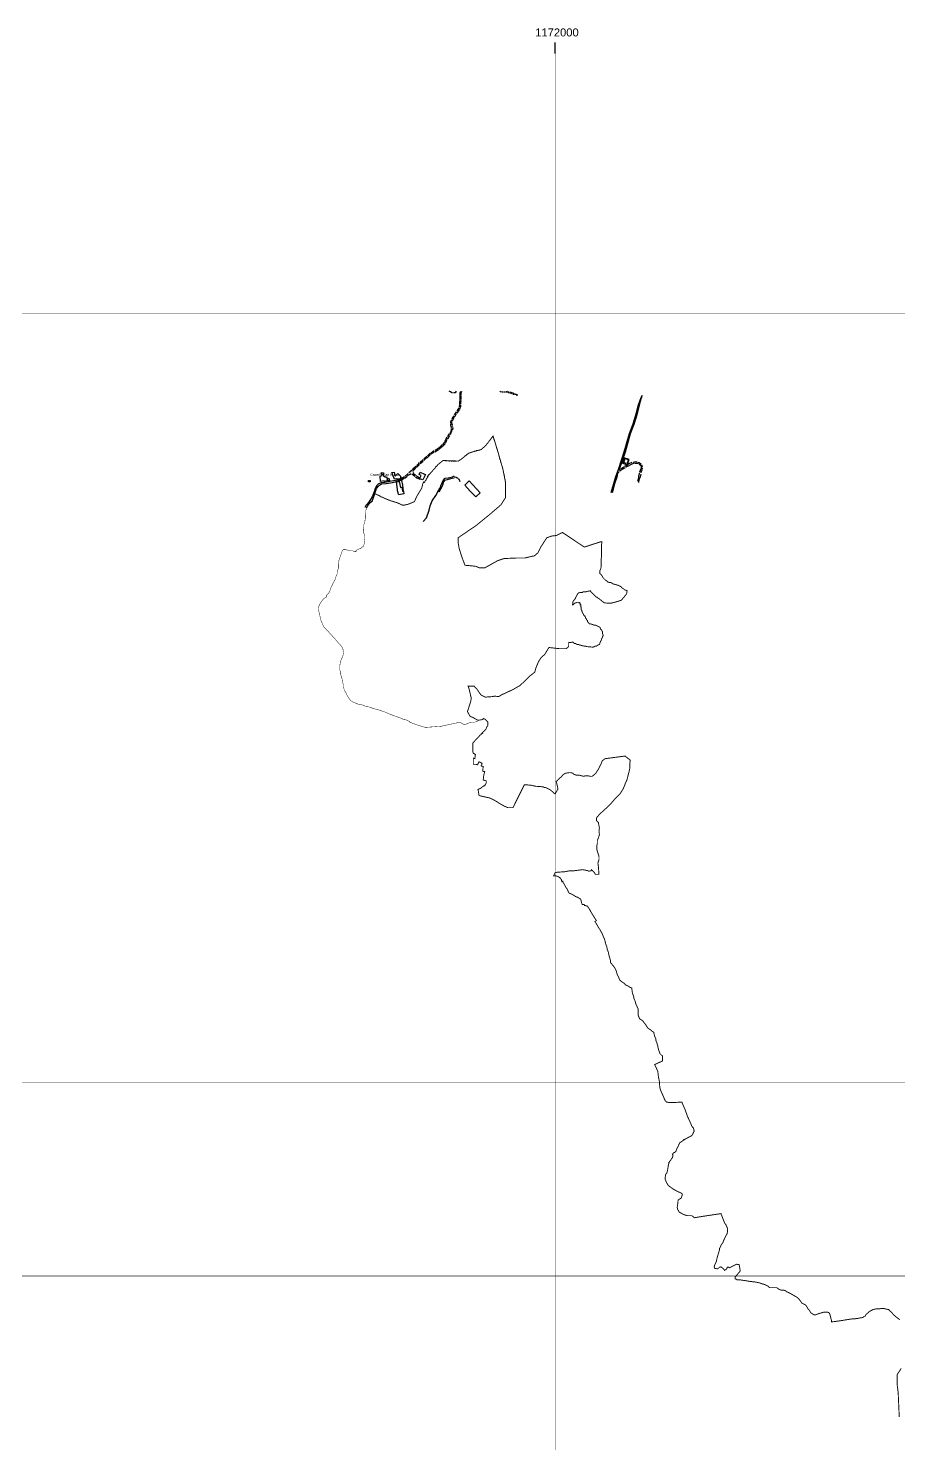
# Model space of a CAD drawing. Header units: millimetres. Extents: x -3588 to 75209, y -3737 to 38254.
# Drawn here: x 734 to 2996, y 5192 to 8871 of the extents above; entities that cross this region are included whole.
import ezdxf

# ---------------------------------------------------------------- set-up
doc = ezdxf.new("R2010")
doc.units = ezdxf.units.MM
doc.layers.add('P', color=253, linetype='Continuous')
doc.layers.add('T', color=7, linetype='Continuous')

msp = doc.modelspace()

# ---------------------------------------------------------------- linework, layer by layer
at = {"layer": 'P'}
for points in [[(2103.364, 8805.959), (2103.364, 8834.189)], [(1836.614, 7923.802), (1835.19, 7923.802), (1831.253, 7926.347), (1828.42, 7927.755)], [(1845.928, 7927.755), (1843.384, 7923.802), (1839.143, 7923.802)], [(1856.939, 7923.802), (1858.347, 7927.755)], [(1856.939, 7911.671), (1856.939, 7917.033), (1856.939, 7922.394)], [(1859.467, 7918.441), (1859.467, 7923.802), (1860.892, 7927.755)], [(1859.467, 7906.022), (1859.467, 7910.263), (1859.467, 7917.033)], [(1969.285, 7925.21), (1965.332, 7925.21), (1961.091, 7926.347), (1959.971, 7927.755)], [(1974.646, 7925.21), (1970.693, 7925.21)], [(1980.295, 7925.21), (1977.463, 7925.21), (1976.054, 7925.21)], [(1984.248, 7925.21), (1978.887, 7926.347), (1977.463, 7927.755)], [(1991.018, 7920.985), (1987.065, 7922.394), (1982.84, 7923.802), (1981.416, 7923.802)], [(1989.61, 7923.802), (1987.065, 7925.21)], [(1994.971, 7922.394), (1991.018, 7922.394)], [(1996.379, 7919.577), (1994.971, 7919.577), (1993.851, 7920.985)], [(2005.981, 7918.441), (1996.379, 7920.985)], [(2001.74, 7918.441), (1997.788, 7919.577)], [(2005.981, 7917.033), (2003.165, 7917.033)], [(2329.769, 7917.033), (2325.816, 7910.263), (2319.046, 7891.347), (2313.397, 7868.189), (2305.491, 7842.503), (2295.889, 7816.817), (2287.711, 7789.723), (2282.334, 7769.398), (2275.564, 7750.194), (2267.386, 7723.1), (2260.6, 7705.592), (2255.239, 7686.691), (2248.47, 7663.534)], [(2329.769, 7912.792), (2326.936, 7910.263), (2321.575, 7891.347), (2316.213, 7866.781), (2308.035, 7841.095), (2298.721, 7816.817), (2290.527, 7788.315), (2285.166, 7769.398), (2278.397, 7749.074), (2270.203, 7724.508)], [(1841.975, 7866.781), (1845.928, 7872.142), (1847.337, 7874.975)], [(1848.745, 7876.383), (1851.578, 7880.336), (1852.698, 7883.153), (1854.106, 7885.697)], [(1848.745, 7871.022), (1854.106, 7878.928), (1855.514, 7880.336)], [(1854.106, 7887.106), (1855.514, 7889.938), (1855.514, 7896.708), (1855.514, 7898.116)], [(1855.514, 7899.252), (1856.939, 7903.477), (1856.939, 7910.263)], [(1855.514, 7881.744), (1858.347, 7888.514), (1858.347, 7891.347)], [(1858.347, 7893.875), (1858.347, 7896.708), (1859.467, 7903.477)], [(1832.373, 7843.912), (1832.373, 7845.048), (1832.373, 7849.289), (1835.19, 7854.65)], [(1833.781, 7831.493), (1833.781, 7832.901), (1832.373, 7839.687), (1832.373, 7842.503)], [(1835.19, 7856.058), (1836.614, 7857.467), (1840.567, 7864.236)], [(1836.614, 7838.278), (1836.614, 7839.687), (1835.19, 7845.048), (1835.19, 7849.289)], [(1836.614, 7850.697), (1839.143, 7856.058), (1840.567, 7860.011)], [(1841.975, 7861.42), (1843.384, 7862.828), (1847.337, 7869.614)], [(1817.698, 7799.037), (1820.242, 7804.398), (1823.059, 7808.639)], [(1818.818, 7793.676), (1820.242, 7796.493), (1823.059, 7803.262)], [(1824.467, 7810.048), (1825.604, 7812.576), (1829.829, 7817.954)], [(1824.467, 7804.398), (1828.42, 7810.048), (1829.829, 7812.576)], [(1831.253, 7819.362), (1833.781, 7826.131), (1833.781, 7830.372)], [(1831.253, 7815.409), (1832.373, 7817.954), (1835.19, 7824.723)], [(1836.614, 7826.131), (1838.022, 7832.901), (1836.614, 7835.734)], [(1771.399, 7759.796), (1778.169, 7766.566), (1779.593, 7766.566)], [(1779.593, 7763.749), (1789.179, 7769.398)], [(1781.001, 7767.99), (1789.179, 7773.351)], [(1790.603, 7770.519), (1799.918, 7776.168)], [(1791.724, 7774.76), (1799.918, 7780.121)], [(1801.326, 7781.529), (1806.687, 7784.074), (1809.504, 7788.315)], [(1801.326, 7777.304), (1808.095, 7782.937), (1809.504, 7782.937)], [(1810.928, 7788.315), (1812.048, 7789.723), (1814.865, 7793.676), (1817.698, 7796.493), (1817.698, 7797.629)], [(1810.928, 7784.074), (1813.457, 7786.89), (1817.698, 7790.843), (1817.698, 7792.252)], [(1734.991, 7727.341), (1743.168, 7734.11)], [(1737.519, 7724.508), (1741.76, 7729.869)], [(1743.168, 7729.869), (1749.954, 7736.655), (1751.074, 7738.063)], [(1744.305, 7735.518), (1748.53, 7738.063), (1751.074, 7742.288)], [(1752.483, 7743.424), (1759.268, 7749.074), (1760.676, 7750.194)], [(1752.483, 7739.471), (1760.676, 7746.241)], [(1762.085, 7751.602), (1768.854, 7758.388), (1770.279, 7759.796)], [(1762.085, 7747.665), (1768.854, 7754.435)], [(1770.279, 7755.843), (1771.399, 7755.843), (1778.169, 7762.613)], [(2274.156, 7725.916), (2282.334, 7731.277)], [(2276.972, 7724.508), (2286.286, 7729.869)], [(2291.936, 7736.655), (2295.889, 7750.194), (2282.334, 7754.435), (2278.397, 7740.88), (2291.936, 7736.655)], [(2286.286, 7740.88), (2282.334, 7742.288), (2285.166, 7753.027), (2293.072, 7750.194), (2290.527, 7739.471), (2286.286, 7740.88)], [(2283.758, 7732.702), (2286.286, 7734.11), (2293.072, 7738.063)], [(2287.711, 7731.277), (2297.297, 7735.518)], [(2294.48, 7738.063), (2295.889, 7739.471), (2304.083, 7743.424)], [(2298.721, 7736.655), (2305.491, 7739.471), (2308.035, 7740.88)], [(2306.611, 7743.424), (2313.397, 7744.833), (2316.213, 7743.424)], [(2309.444, 7740.88), (2313.397, 7740.88), (2320.166, 7739.471)], [(2317.622, 7743.424), (2321.575, 7742.288), (2326.936, 7738.063)], [(2321.575, 7738.063), (2325.816, 7735.518), (2326.936, 7729.869), (2326.936, 7728.749)], [(2328.36, 7736.655), (2329.769, 7731.277)], [(2329.769, 7728.749), (2329.769, 7725.916)], [(1709.305, 7704.183), (1706.472, 7701.639), (1698.294, 7697.414), (1683.331, 7694.869), (1674.016, 7693.461), (1660.461, 7690.628), (1650.859, 7689.22), (1644.089, 7686.691), (1640.137, 7682.45), (1635.896, 7674.544), (1633.367, 7666.366), (1628.006, 7652.811), (1623.765, 7646.042), (1619.812, 7640.664), (1615.571, 7635.031), (1611.618, 7631.078), (1608.801, 7625.717)], [(1613.042, 7624.293), (1616.995, 7631.078), (1623.765, 7639.256), (1628.006, 7641.801), (1630.534, 7648.57), (1634.775, 7662.125), (1638.728, 7674.544), (1644.089, 7681.314), (1646.906, 7683.858), (1652.267, 7686.691), (1664.414, 7688.099), (1680.786, 7690.628), (1696.87, 7694.869), (1705.064, 7697.414), (1710.425, 7701.639)], [(1618.403, 7693.461), (1618.403, 7696.005), (1622.356, 7696.005), (1622.356, 7692.052), (1618.403, 7692.052), (1618.403, 7693.461)], [(1659.053, 7693.461), (1659.053, 7694.869), (1649.451, 7693.461), (1648.33, 7707.016), (1653.692, 7708.424), (1653.692, 7712.377), (1650.859, 7712.377), (1652.267, 7716.33), (1657.645, 7715.194), (1656.22, 7712.377), (1657.645, 7707.016), (1660.461, 7707.016), (1660.461, 7704.183), (1665.822, 7705.592), (1667.231, 7694.869), (1659.053, 7693.461)], [(1668.655, 7697.414), (1667.231, 7700.23), (1671.184, 7701.639), (1672.592, 7696.005), (1668.655, 7694.869), (1668.655, 7697.414)], [(1691.508, 7700.23), (1686.147, 7698.822), (1679.378, 7716.33), (1684.739, 7717.738), (1687.556, 7707.016), (1694.341, 7713.785), (1701.111, 7707.016), (1701.111, 7702.775), (1703.655, 7704.183), (1705.064, 7701.639), (1698.294, 7698.822), (1698.294, 7700.23), (1691.508, 7698.822), (1691.508, 7700.23)], [(1709.305, 7667.775), (1707.88, 7683.858), (1705.064, 7696.005), (1691.508, 7693.461), (1691.508, 7692.052)], [(1695.749, 7662.125), (1695.749, 7664.942), (1694.341, 7664.942), (1691.508, 7692.052), (1698.294, 7693.461), (1701.111, 7677.089), (1705.064, 7678.497), (1706.472, 7667.775), (1709.305, 7667.775), (1710.425, 7660.989), (1696.87, 7658.173), (1695.749, 7662.125)], [(1711.833, 7705.592), (1709.305, 7704.183)], [(1710.425, 7701.639), (1713.241, 7702.775), (1718.619, 7707.016)], [(1721.435, 7713.785), (1713.241, 7707.016)], [(1720.027, 7708.424), (1721.435, 7709.544), (1726.797, 7712.377)], [(1730.75, 7721.963), (1722.844, 7715.194)], [(1726.797, 7712.377), (1729.629, 7713.785)], [(1730.75, 7712.377), (1733.566, 7710.953), (1738.943, 7707.016)], [(1734.991, 7727.341), (1732.158, 7723.1)], [(1737.519, 7724.508), (1733.566, 7720.555), (1733.566, 7719.147)], [(1733.566, 7716.33), (1734.991, 7713.785), (1740.352, 7709.544)], [(1740.352, 7705.592), (1744.305, 7702.775), (1749.954, 7700.23)], [(1741.76, 7708.424), (1747.121, 7705.592), (1751.074, 7702.775)], [(1763.493, 7712.377), (1766.038, 7710.953), (1759.268, 7697.414), (1751.074, 7700.23), (1755.315, 7708.424), (1749.954, 7710.953), (1752.483, 7717.738), (1763.493, 7712.377)], [(1751.074, 7698.822), (1752.483, 7700.23)], [(1760.676, 7589.004), (1768.854, 7598.607), (1775.64, 7618.931), (1778.169, 7629.654), (1783.818, 7643.209), (1793.132, 7656.764), (1801.326, 7671.728), (1805.279, 7677.089), (1806.687, 7682.45), (1809.504, 7689.22), (1812.048, 7696.005), (1817.698, 7701.639), (1825.604, 7702.775), (1836.614, 7705.592), (1839.143, 7707.016)], [(1840.567, 7701.639), (1831.253, 7700.23), (1823.059, 7697.414), (1816.289, 7696.005), (1814.865, 7694.869), (1813.457, 7692.052), (1809.504, 7681.314), (1805.279, 7673.136), (1801.326, 7664.942)], [(1839.143, 7707.016), (1840.567, 7707.016)], [(1841.975, 7705.592), (1845.928, 7704.183), (1850.153, 7701.639)], [(1851.578, 7700.23), (1852.698, 7700.23), (1855.514, 7693.461)], [(1882.625, 7667.775), (1869.07, 7683.858), (1879.792, 7694.869), (1908.311, 7663.534), (1897.588, 7652.811), (1882.625, 7667.775)], [(2265.962, 7713.785), (2263.433, 7704.183), (2258.072, 7686.691), (2251.286, 7663.534)], [(2270.203, 7717.738), (2268.794, 7717.738), (2265.962, 7713.785)], [(2270.203, 7724.508), (2270.203, 7723.1), (2271.611, 7724.508)], [(2271.611, 7724.508), (2272.747, 7724.508)], [(2272.747, 7721.963), (2271.611, 7719.147)], [(2272.747, 7721.963), (2275.564, 7723.1)], [(2320.166, 7704.183), (2319.046, 7698.822), (2317.622, 7693.461)], [(2322.983, 7715.194), (2320.166, 7707.016), (2320.166, 7705.592)], [(2322.983, 7701.639), (2321.575, 7698.822), (2320.166, 7693.461), (2320.166, 7690.628)], [(2326.936, 7727.341), (2324.407, 7721.963), (2322.983, 7717.738)], [(2325.816, 7712.377), (2324.407, 7705.592), (2322.983, 7702.775)], [(2329.769, 7724.508), (2328.36, 7720.555), (2325.816, 7715.194)]]:
    msp.add_lwpolyline(points, dxfattribs=at)
for points, const_width in [([(2103.364, -520.269), (2103.364, 8805.959)], 1.2), ([(-1120.072, 8129.594), (14080.559, 8129.594)], 1.2), ([(1488.261, 7364.024), (1488.261, 7365.433), (1491.094, 7373.626), (1493.623, 7377.579), (1496.455, 7381.82), (1500.408, 7387.182), (1504.633, 7389.998), (1508.586, 7392.543), (1508.586, 7395.36), (1509.994, 7397.904), (1512.827, 7400.721), (1515.372, 7403.553), (1519.597, 7412.868), (1520.733, 7417.093), (1523.549, 7422.47), (1526.382, 7429.239), (1531.743, 7438.554), (1533.152, 7444.203), (1537.105, 7453.517), (1537.105, 7457.742), (1539.921, 7467.056), (1539.921, 7478.067), (1541.058, 7485.973), (1542.466, 7491.622), (1547.827, 7506.297), (1550.644, 7514.491), (1553.476, 7515.9), (1558.838, 7515.9), (1564.199, 7514.491), (1569.56, 7513.083), (1577.754, 7513.083), (1581.707, 7510.538), (1585.932, 7510.538), (1585.932, 7513.083), (1587.356, 7514.491), (1589.885, 7515.9), (1592.718, 7517.308), (1598.079, 7518.716), (1602.032, 7522.669), (1604.848, 7524.093), (1606.257, 7528.03), (1607.681, 7532.271), (1608.801, 7539.041), (1607.681, 7545.826), (1607.681, 7552.596), (1606.257, 7559.366), (1604.848, 7563.319), (1604.848, 7568.68), (1606.257, 7574.057), (1606.257, 7580.827), (1608.801, 7589.004), (1610.21, 7598.607), (1610.21, 7603.968), (1610.21, 7606.801), (1611.618, 7612.162), (1611.618, 7618.931), (1613.042, 7621.476), (1614.451, 7627.125), (1616.995, 7631.078), (1621.22, 7636.439), (1628.006, 7641.801), (1630.534, 7648.57), (1631.943, 7652.811), (1634.775, 7660.989), (1638.728, 7659.581), (1648.33, 7655.356), (1648.33, 7654.22), (1656.22, 7651.403), (1661.87, 7648.57), (1675.425, 7643.209), (1692.917, 7637.848), (1707.88, 7631.078), (1721.435, 7633.895), (1737.519, 7640.664), (1744.305, 7655.356), (1756.724, 7675.681), (1759.268, 7686.691), (1762.085, 7692.052), (1763.493, 7690.628), (1772.807, 7705.592), (1771.399, 7705.592), (1799.918, 7738.063), (1812.048, 7747.665), (1851.578, 7746.241), (1858.347, 7750.194), (1878.672, 7766.566), (1890.803, 7770.519), (1911.127, 7776.168), (1923.274, 7786.89), (1942.191, 7811.168), (1954.321, 7771.927), (1967.877, 7724.508), (1974.646, 7689.22), (1974.646, 7658.173), (1974.646, 7651.403), (1962.515, 7632.487), (1933.997, 7607.921), (1897.588, 7578.282), (1867.661, 7557.957), (1851.578, 7546.947), (1851.578, 7532.271), (1854.106, 7518.716), (1860.892, 7496.983), (1869.07, 7475.25), (1886.578, 7473.842), (1897.588, 7472.433), (1906.902, 7468.48), (1920.442, 7468.48), (1930.044, 7473.842), (1954.321, 7487.381), (1958.562, 7488.805), (1970.693, 7492.758), (2001.74, 7494.166), (2024.898, 7494.166), (2042.39, 7498.391), (2049.175, 7499.528), (2058.762, 7507.706), (2066.956, 7524.093), (2081.919, 7546.947), (2094.05, 7551.188), (2106.197, 7552.596), (2122.568, 7560.502), (2179.302, 7522.669), (2221.359, 7536.224), (2225.312, 7536.224), (2224.192, 7529.455), (2224.192, 7522.669), (2224.192, 7515.9), (2224.192, 7498.391), (2222.784, 7490.214), (2222.784, 7484.852), (2222.784, 7482.02), (2222.784, 7476.658), (2222.784, 7469.889), (2221.359, 7464.528), (2219.951, 7461.695), (2219.951, 7460.287), (2219.951, 7458.878), (2219.951, 7457.742), (2219.951, 7453.517), (2222.784, 7450.972), (2224.192, 7449.564), (2226.737, 7445.323), (2228.145, 7442.795), (2230.962, 7439.962), (2233.506, 7437.417), (2237.747, 7434.601), (2240.276, 7431.784), (2244.517, 7430.648), (2247.061, 7430.648), (2251.286, 7429.239), (2252.423, 7427.831), (2255.239, 7426.407), (2256.648, 7426.407), (2260.6, 7424.998), (2264.841, 7423.878), (2265.962, 7423.878), (2268.794, 7422.47), (2271.611, 7421.045), (2274.156, 7419.637), (2275.564, 7419.637), (2275.564, 7418.229), (2276.972, 7417.093), (2278.397, 7415.684), (2280.925, 7414.276), (2282.334, 7412.868), (2283.758, 7411.459), (2286.286, 7410.323), (2287.711, 7410.323), (2289.119, 7408.915), (2290.527, 7408.915), (2289.119, 7400.721), (2275.564, 7384.349), (2258.072, 7378.988), (2247.061, 7376.443), (2230.962, 7377.579), (2217.422, 7388.59), (2214.59, 7389.998), (2211.773, 7392.543), (2210.637, 7392.543), (2209.229, 7393.951), (2207.82, 7395.36), (2206.412, 7396.768), (2204.988, 7397.904), (2203.867, 7399.312), (2202.459, 7400.721), (2201.035, 7402.145), (2199.626, 7403.553), (2198.218, 7404.674), (2195.673, 7407.506), (2195.673, 7408.915), (2187.496, 7407.506), (2182.134, 7406.082), (2179.302, 7406.082), (2175.349, 7406.082), (2173.94, 7404.674), (2169.987, 7404.674), (2164.338, 7403.553), (2161.81, 7400.721), (2160.385, 7397.904), (2158.977, 7395.36), (2157.569, 7392.543), (2156.448, 7391.135), (2156.448, 7389.998), (2155.024, 7387.182), (2153.616, 7385.757), (2152.207, 7384.349), (2150.799, 7383.229), (2150.799, 7381.82), (2149.663, 7380.396), (2149.663, 7378.988), (2149.663, 7376.443), (2149.663, 7375.035), (2148.254, 7373.626), (2148.254, 7372.218), (2149.663, 7372.218), (2150.799, 7373.626), (2152.207, 7375.035), (2153.616, 7376.443), (2155.024, 7376.443), (2156.448, 7377.579), (2157.569, 7377.579), (2158.977, 7378.988), (2160.385, 7378.988), (2161.81, 7378.988), (2163.218, 7378.988), (2164.338, 7378.988), (2165.762, 7378.988), (2165.762, 7377.579), (2167.171, 7377.579), (2167.171, 7376.443), (2168.579, 7376.443), (2168.579, 7375.035), (2168.579, 7373.626), (2168.579, 7372.218), (2169.987, 7372.218), (2169.987, 7370.81), (2169.987, 7369.674), (2169.987, 7368.265), (2169.987, 7366.857), (2171.124, 7366.857), (2171.124, 7365.433), (2171.124, 7364.024), (2171.124, 7362.904), (2171.124, 7361.496), (2171.124, 7360.071), (2172.532, 7358.663), (2172.532, 7357.255), (2172.532, 7356.118), (2173.94, 7354.71), (2173.94, 7353.302), (2175.349, 7350.485), (2176.773, 7349.349), (2176.773, 7347.941), (2177.893, 7346.532), (2177.893, 7345.108), (2179.302, 7343.7), (2180.71, 7343.7), (2180.71, 7342.579), (2182.134, 7341.171), (2182.134, 7338.338), (2183.543, 7336.93), (2184.663, 7335.794), (2184.663, 7334.385), (2186.087, 7332.977), (2187.496, 7331.569), (2187.496, 7329.024), (2188.904, 7327.616), (2190.312, 7326.207), (2191.448, 7324.783), (2191.448, 7323.375), (2198.218, 7322.255), (2204.988, 7319.422), (2209.229, 7319.422), (2211.773, 7318.014), (2214.59, 7316.605), (2215.998, 7316.605), (2217.422, 7315.469), (2219.951, 7314.061), (2221.359, 7309.836), (2224.192, 7307.291), (2225.312, 7304.458), (2226.737, 7301.93), (2226.737, 7297.689), (2228.145, 7293.736), (2228.145, 7292.328), (2226.737, 7289.511), (2226.737, 7288.375), (2225.312, 7285.558), (2224.192, 7284.134), (2222.784, 7278.772), (2221.359, 7277.364), (2219.951, 7273.411), (2219.951, 7272.003), (2218.543, 7269.186), (2214.59, 7268.05), (2213.181, 7266.642), (2210.637, 7265.233), (2209.229, 7265.233), (2207.82, 7265.233), (2204.988, 7263.809), (2202.459, 7262.401), (2186.087, 7263.809), (2182.134, 7265.233), (2177.893, 7265.233), (2172.532, 7266.642), (2167.171, 7268.05), (2164.338, 7269.186), (2160.385, 7269.186), (2156.448, 7272.003), (2153.616, 7272.003), (2150.799, 7274.82), (2149.663, 7275.956), (2145.438, 7274.82), (2138.652, 7274.82), (2138.652, 7270.595), (2138.652, 7268.05), (2138.652, 7266.642), (2138.652, 7263.809), (2136.124, 7261.28), (2133.291, 7259.872), (2131.883, 7258.448), (2127.93, 7258.448), (2126.521, 7258.448), (2114.375, 7258.448), (2102.244, 7259.872), (2088.689, 7261.28), (2087.28, 7261.28), (2076.27, 7243.484), (2066.956, 7235.306), (2060.186, 7224.584), (2053.4, 7208.212), (2050.584, 7197.474), (2037.029, 7186.751), (2026.306, 7175.741), (2011.343, 7162.185), (1994.971, 7152.871), (1972.102, 7141.861), (1965.332, 7139.332), (1957.138, 7133.971), (1945.007, 7135.091), (1942.191, 7133.971), (1921.866, 7132.547), (1911.127, 7137.924), (1906.902, 7143.285), (1901.541, 7151.463), (1893.347, 7160.777), (1887.986, 7160.777), (1877.264, 7160.777), (1879.792, 7154.008), (1885.441, 7129.73), (1884.033, 7121.536), (1875.839, 7095.85), (1875.839, 7094.442), (1882.625, 7082.311), (1889.394, 7079.766), (1901.541, 7072.997), (1902.95, 7072.997), (1908.311, 7072.997), (1894.756, 7067.347), (1884.033, 7067.347), (1867.661, 7060.562), (1855.514, 7067.347), (1844.792, 7064.803), (1806.687, 7056.625), (1766.038, 7053.792), (1747.121, 7059.442), (1725.388, 7067.347), (1725.388, 7068.756), (1717.194, 7072.997), (1710.425, 7074.117), (1701.111, 7078.358), (1677.969, 7086.536), (1661.87, 7093.321), (1646.906, 7098.683), (1631.943, 7102.636), (1619.812, 7106.861), (1608.801, 7109.405), (1602.032, 7112.222), (1589.885, 7114.766), (1587.356, 7116.175), (1583.115, 7117.599), (1579.162, 7119.007), (1574.921, 7121.536), (1570.968, 7124.369), (1568.152, 7128.322), (1562.791, 7136.499), (1561.382, 7139.332), (1560.246, 7141.861), (1558.838, 7146.102), (1556.021, 7148.646), (1554.597, 7154.008), (1553.476, 7158.249), (1553.476, 7163.61), (1552.068, 7167.563), (1550.644, 7174.332), (1549.235, 7181.102), (1547.827, 7185.343), (1546.707, 7189.296), (1545.283, 7193.521), (1546.707, 7193.521), (1543.874, 7202.835), (1543.874, 7207.076), (1543.874, 7214.982), (1545.283, 7224.584), (1552.068, 7240.956), (1553.476, 7248.862), (1553.476, 7250.27), (1552.068, 7254.495), (1552.068, 7257.039), (1549.235, 7262.401), (1545.283, 7268.05), (1541.058, 7272.003), (1535.696, 7278.772), (1508.586, 7308.699), (1501.816, 7315.469), (1493.623, 7334.385), (1493.623, 7335.794), (1492.502, 7341.171), (1491.094, 7347.941), (1489.67, 7353.302), (1488.261, 7360.071), (1488.261, 7364.024)], 1.2), ([(1631.943, 7652.811), (1634.775, 7660.989), (1638.728, 7659.581), (1648.33, 7655.356), (1648.33, 7654.22), (1656.22, 7651.403), (1661.87, 7648.57), (1675.425, 7643.209), (1692.917, 7637.848), (1707.88, 7631.078), (1721.435, 7633.895), (1737.519, 7640.664), (1744.305, 7655.356), (1756.724, 7675.681), (1759.268, 7686.691), (1762.085, 7692.052), (1763.493, 7690.628), (1772.807, 7705.592), (1771.399, 7705.592), (1799.918, 7738.063), (1812.048, 7747.665), (1851.578, 7746.241), (1858.347, 7750.194), (1878.672, 7766.566), (1890.803, 7770.519), (1911.127, 7776.168), (1923.274, 7786.89), (1942.191, 7811.168), (1954.321, 7771.927), (1967.877, 7724.508), (1974.646, 7689.22), (1974.646, 7658.173), (1974.646, 7651.403), (1962.515, 7632.487), (1933.997, 7607.921), (1897.588, 7578.282), (1867.661, 7557.957), (1851.578, 7546.947), (1851.578, 7532.271), (1854.106, 7518.716), (1860.892, 7496.983), (1869.07, 7475.25), (1886.578, 7473.842), (1897.588, 7472.433), (1906.902, 7468.48), (1920.442, 7468.48), (1930.044, 7473.842), (1954.321, 7487.381), (1958.562, 7488.805), (1970.693, 7492.758), (2001.74, 7494.166), (2024.898, 7494.166), (2042.39, 7498.391), (2049.175, 7499.528), (2058.762, 7507.706), (2066.956, 7524.093), (2081.919, 7546.947), (2094.05, 7551.188), (2106.197, 7552.596), (2122.568, 7560.502), (2179.302, 7522.669), (2221.359, 7536.224), (2225.312, 7536.224), (2224.192, 7529.455), (2224.192, 7522.669), (2224.192, 7515.9), (2224.192, 7498.391), (2222.784, 7490.214), (2222.784, 7484.852), (2222.784, 7482.02), (2222.784, 7476.658), (2222.784, 7469.889), (2221.359, 7464.528), (2219.951, 7461.695), (2219.951, 7460.287), (2219.951, 7458.878), (2219.951, 7457.742), (2219.951, 7453.517), (2222.784, 7450.972), (2224.192, 7449.564), (2226.737, 7445.323), (2228.145, 7442.795), (2230.962, 7439.962), (2233.506, 7437.417), (2237.747, 7434.601), (2240.276, 7431.784), (2244.517, 7430.648), (2247.061, 7430.648), (2251.286, 7429.239), (2252.423, 7427.831), (2255.239, 7426.407), (2256.648, 7426.407), (2260.6, 7424.998), (2264.841, 7423.878), (2265.962, 7423.878), (2268.794, 7422.47), (2271.611, 7421.045), (2274.156, 7419.637), (2275.564, 7419.637), (2275.564, 7418.229), (2276.972, 7417.093), (2278.397, 7415.684), (2280.925, 7414.276), (2282.334, 7412.868), (2283.758, 7411.459), (2286.286, 7410.323), (2287.711, 7410.323), (2289.119, 7408.915), (2290.527, 7408.915), (2289.119, 7400.721), (2275.564, 7384.349), (2258.072, 7378.988), (2247.061, 7376.443), (2230.962, 7377.579), (2217.422, 7388.59), (2214.59, 7389.998), (2211.773, 7392.543), (2210.637, 7392.543), (2209.229, 7393.951), (2207.82, 7395.36), (2206.412, 7396.768), (2204.988, 7397.904), (2203.867, 7399.312), (2202.459, 7400.721), (2201.035, 7402.145), (2199.626, 7403.553), (2198.218, 7404.674), (2195.673, 7407.506), (2195.673, 7408.915), (2187.496, 7407.506), (2182.134, 7406.082), (2179.302, 7406.082), (2175.349, 7406.082), (2173.94, 7404.674), (2169.987, 7404.674), (2164.338, 7403.553), (2161.81, 7400.721), (2160.385, 7397.904), (2158.977, 7395.36), (2157.569, 7392.543), (2156.448, 7391.135), (2156.448, 7389.998), (2155.024, 7387.182), (2153.616, 7385.757), (2152.207, 7384.349), (2150.799, 7383.229), (2150.799, 7381.82), (2149.663, 7380.396), (2149.663, 7378.988), (2149.663, 7376.443), (2149.663, 7375.035), (2148.254, 7373.626), (2148.254, 7372.218), (2149.663, 7372.218), (2150.799, 7373.626), (2152.207, 7375.035), (2153.616, 7376.443), (2155.024, 7376.443), (2156.448, 7377.579), (2157.569, 7377.579), (2158.977, 7378.988), (2160.385, 7378.988), (2161.81, 7378.988), (2163.218, 7378.988), (2164.338, 7378.988), (2165.762, 7378.988), (2165.762, 7377.579), (2167.171, 7377.579), (2167.171, 7376.443), (2168.579, 7376.443), (2168.579, 7375.035), (2168.579, 7373.626), (2168.579, 7372.218), (2169.987, 7372.218), (2169.987, 7370.81), (2169.987, 7369.674), (2169.987, 7368.265), (2169.987, 7366.857), (2171.124, 7366.857), (2171.124, 7365.433), (2171.124, 7364.024), (2171.124, 7362.904), (2171.124, 7361.496), (2171.124, 7360.071), (2172.532, 7358.663), (2172.532, 7357.255), (2172.532, 7356.118), (2173.94, 7354.71), (2173.94, 7353.302), (2175.349, 7350.485), (2176.773, 7349.349), (2176.773, 7347.941), (2177.893, 7346.532), (2177.893, 7345.108), (2179.302, 7343.7), (2180.71, 7343.7), (2180.71, 7342.579), (2182.134, 7341.171), (2182.134, 7338.338), (2183.543, 7336.93), (2184.663, 7335.794), (2184.663, 7334.385), (2186.087, 7332.977), (2187.496, 7331.569), (2187.496, 7329.024), (2188.904, 7327.616), (2190.312, 7326.207), (2191.448, 7324.783), (2191.448, 7323.375), (2198.218, 7322.255), (2204.988, 7319.422), (2209.229, 7319.422), (2211.773, 7318.014), (2214.59, 7316.605), (2215.998, 7316.605), (2217.422, 7315.469), (2219.951, 7314.061), (2221.359, 7309.836), (2224.192, 7307.291), (2225.312, 7304.458), (2226.737, 7301.93), (2226.737, 7297.689), (2228.145, 7293.736), (2228.145, 7292.328), (2226.737, 7289.511), (2226.737, 7288.375), (2225.312, 7285.558), (2224.192, 7284.134), (2222.784, 7278.772), (2221.359, 7277.364), (2219.951, 7273.411), (2219.951, 7272.003), (2218.543, 7269.186), (2214.59, 7268.05), (2213.181, 7266.642), (2210.637, 7265.233), (2209.229, 7265.233), (2207.82, 7265.233), (2204.988, 7263.809), (2202.459, 7262.401), (2186.087, 7263.809), (2182.134, 7265.233), (2177.893, 7265.233), (2172.532, 7266.642), (2167.171, 7268.05), (2164.338, 7269.186), (2160.385, 7269.186), (2156.448, 7272.003), (2153.616, 7272.003), (2150.799, 7274.82), (2149.663, 7275.956), (2145.438, 7274.82), (2138.652, 7274.82), (2138.652, 7270.595), (2138.652, 7268.05), (2138.652, 7266.642), (2138.652, 7263.809), (2136.124, 7261.28), (2133.291, 7259.872), (2131.883, 7258.448), (2127.93, 7258.448), (2126.521, 7258.448), (2114.375, 7258.448), (2102.244, 7259.872), (2088.689, 7261.28), (2087.28, 7261.28), (2076.27, 7243.484), (2066.956, 7235.306), (2060.186, 7224.584), (2053.4, 7208.212), (2050.584, 7197.474), (2037.029, 7186.751), (2026.306, 7175.741), (2011.343, 7162.185), (1994.971, 7152.871), (1972.102, 7141.861), (1965.332, 7139.332), (1957.138, 7133.971), (1945.007, 7135.091), (1942.191, 7133.971), (1921.866, 7132.547), (1911.127, 7137.924), (1906.902, 7143.285), (1901.541, 7151.463), (1893.347, 7160.777), (1887.986, 7160.777), (1877.264, 7160.777), (1879.792, 7154.008), (1885.441, 7129.73), (1884.033, 7121.536), (1875.839, 7095.85), (1875.839, 7094.442), (1882.625, 7082.311), (1889.394, 7079.766), (1901.541, 7072.997), (1902.95, 7072.997), (1908.311, 7072.997), (1913.672, 7074.117), (1916.489, 7075.525), (1916.489, 7076.95), (1920.442, 7075.525), (1923.274, 7072.997), (1926.091, 7070.164), (1927.227, 7068.756), (1928.635, 7067.347), (1928.635, 7066.211), (1928.635, 7064.803), (1928.635, 7060.562), (1928.635, 7059.442), (1926.091, 7055.201), (1924.683, 7052.672), (1924.683, 7051.248), (1923.274, 7048.431), (1920.442, 7045.886), (1916.489, 7041.661), (1912.552, 7037.709), (1913.672, 7037.709), (1908.311, 7033.468), (1889.394, 7013.143), (1889.394, 7006.373), (1889.394, 6990.274), (1890.803, 6986.049), (1893.347, 6986.049), (1893.347, 6984.912), (1896.164, 6983.504), (1894.756, 6972.493), (1890.803, 6973.902), (1890.803, 6967.132), (1890.803, 6957.818), (1897.588, 6957.818), (1901.541, 6956.41), (1905.766, 6964.588), (1913.672, 6960.363), (1911.127, 6953.577), (1916.489, 6952.169), (1915.08, 6940.038), (1920.442, 6938.614), (1917.913, 6929.299), (1916.489, 6917.169), (1924.683, 6914.352), (1924.683, 6910.399), (1920.442, 6902.205), (1917.913, 6902.205), (1916.489, 6900.797), (1909.719, 6895.436), (1902.95, 6892.603), (1905.766, 6876.519), (1917.913, 6873.703), (1931.452, 6870.87), (1940.766, 6866.917), (1950.369, 6861.556), (1961.091, 6854.786), (1970.693, 6849.425), (1980.295, 6845.184), (1988.201, 6845.184), (1993.851, 6845.184), (2004.573, 6866.917), (2023.489, 6904.75), (2039.861, 6903.613), (2051.992, 6900.797), (2070.908, 6899.388), (2072.317, 6899.388), (2073.725, 6897.964), (2080.511, 6896.844), (2091.233, 6891.195), (2103.364, 6880.472), (2106.197, 6885.833), (2110.15, 6892.603), (2110.15, 6896.844), (2109.013, 6902.205), (2107.605, 6907.566), (2106.197, 6912.928), (2110.15, 6917.169), (2114.375, 6921.122), (2119.736, 6925.074), (2123.689, 6930.724), (2130.474, 6934.677), (2140.061, 6936.085), (2144.013, 6936.085), (2149.663, 6934.677), (2152.207, 6931.844), (2155.024, 6930.724), (2160.385, 6929.299), (2167.171, 6929.299), (2172.532, 6927.891), (2176.773, 6926.483), (2182.134, 6927.891), (2188.904, 6927.891), (2195.673, 6926.483), (2199.626, 6926.483), (2204.988, 6930.724), (2209.229, 6934.677), (2215.998, 6945.399), (2219.951, 6953.577), (2224.192, 6961.771), (2225.312, 6965.724), (2228.145, 6968.541), (2233.506, 6972.493), (2255.239, 6975.326), (2285.166, 6979.263), (2291.936, 6973.902), (2298.721, 6968.541), (2297.297, 6957.818), (2297.297, 6946.807), (2295.889, 6940.038), (2293.072, 6929.299), (2290.527, 6918.289), (2286.286, 6908.975), (2283.758, 6902.205), (2280.925, 6895.436), (2276.972, 6888.65), (2271.611, 6880.472), (2258.072, 6866.917), (2249.878, 6857.315), (2237.747, 6845.184), (2218.543, 6827.676), (2211.773, 6819.498), (2210.637, 6816.665), (2210.637, 6811.304), (2215.998, 6805.943), (2217.422, 6797.765), (2218.543, 6792.404), (2217.422, 6784.21), (2218.543, 6776.016), (2217.422, 6770.655), (2215.998, 6766.702), (2213.181, 6759.932), (2213.181, 6758.524), (2213.181, 6753.163), (2211.773, 6746.377), (2211.773, 6741.016), (2211.773, 6736.791), (2213.181, 6731.43), (2215.998, 6723.236), (2217.422, 6717.874), (2217.422, 6709.68), (2214.59, 6701.503), (2215.998, 6690.78), (2217.422, 6671.864), (2207.82, 6671.864), (2204.988, 6677.225), (2199.626, 6682.586), (2198.218, 6683.994), (2197.098, 6681.178), (2191.448, 6680.042), (2190.312, 6680.042), (2188.904, 6681.178), (2182.134, 6682.586), (2175.349, 6683.994), (2164.338, 6682.586), (2153.616, 6681.178), (2142.893, 6681.178), (2141.485, 6681.178), (2129.338, 6678.633), (2109.013, 6677.225), (2103.364, 6675.817), (2099.411, 6667.623), (2102.244, 6667.623), (2104.788, 6667.623), (2106.197, 6667.623), (2109.013, 6666.502), (2110.15, 6666.502), (2112.966, 6665.078), (2114.375, 6663.67), (2115.799, 6663.67), (2115.799, 6662.261), (2116.919, 6662.261), (2116.919, 6660.853), (2118.327, 6659.717), (2119.736, 6658.309), (2119.736, 6656.9), (2119.736, 6655.492), (2121.16, 6654.068), (2121.16, 6652.947), (2123.689, 6654.068), (2123.689, 6651.539), (2127.93, 6644.753), (2130.474, 6639.392), (2133.291, 6635.167), (2134.699, 6633.743), (2136.124, 6631.214), (2137.244, 6626.973), (2140.061, 6623.02), (2146.846, 6620.204), (2150.799, 6617.659), (2153.616, 6616.251), (2155.024, 6614.842), (2160.385, 6612.298), (2161.81, 6612.298), (2168.579, 6608.057), (2169.987, 6606.649), (2172.532, 6597.334), (2173.94, 6593.093), (2179.302, 6593.093), (2179.302, 6590.565), (2182.134, 6590.565), (2186.087, 6589.156), (2187.496, 6589.156), (2192.857, 6580.963), (2197.098, 6572.769), (2203.867, 6562.046), (2210.637, 6551.324), (2206.412, 6548.507), (2209.229, 6545.674), (2213.181, 6538.905), (2214.59, 6536.36), (2215.998, 6533.544), (2219.951, 6528.182), (2222.784, 6522.805), (2225.312, 6518.58), (2229.553, 6507.858), (2232.098, 6502.48), (2233.506, 6497.119), (2234.915, 6490.35), (2237.747, 6483.58), (2238.867, 6476.794), (2241.684, 6470.025), (2243.108, 6461.831), (2245.637, 6453.653), (2247.061, 6448.292), (2247.061, 6444.051), (2247.061, 6442.931), (2258.072, 6429.375), (2262.009, 6421.182), (2264.841, 6411.595), (2268.794, 6403.401), (2271.611, 6396.632), (2278.397, 6391.271), (2282.334, 6388.726), (2286.286, 6384.485), (2291.936, 6381.956), (2298.721, 6377.715), (2302.658, 6376.307), (2304.083, 6364.16), (2305.491, 6360.207), (2308.035, 6352.029), (2308.035, 6349.197), (2310.852, 6343.836), (2312.26, 6338.474), (2313.397, 6334.521), (2316.213, 6328.872), (2317.622, 6324.935), (2319.046, 6322.103), (2319.046, 6315.333), (2319.046, 6306.019), (2320.166, 6303.186), (2322.983, 6296.417), (2326.936, 6293.872), (2331.177, 6291.055), (2332.585, 6289.647), (2333.721, 6287.102), (2339.371, 6280.333), (2340.491, 6277.5), (2344.732, 6272.139), (2346.14, 6270.731), (2352.91, 6266.778), (2355.454, 6263.961), (2359.695, 6261.128), (2359.695, 6260.008), (2361.104, 6255.767), (2362.224, 6250.406), (2365.057, 6245.045), (2365.057, 6240.804), (2366.465, 6236.851), (2367.873, 6234.034), (2369.01, 6228.673), (2370.418, 6226.128), (2370.418, 6223.312), (2371.826, 6217.934), (2373.235, 6212.573), (2374.643, 6209.756), (2375.779, 6205.804), (2381.429, 6200.154), (2382.549, 6200.154), (2382.549, 6186.599), (2362.224, 6177.285), (2370.418, 6159.505), (2371.826, 6145.95), (2374.643, 6132.411), (2374.643, 6127.049), (2375.779, 6116.311), (2378.596, 6108.133), (2385.381, 6093.169), (2386.79, 6089.217), (2389.334, 6083.855), (2393.559, 6079.614), (2402.873, 6078.206), (2432.8, 6079.614), (2435.617, 6072.845), (2440.994, 6060.714), (2447.764, 6041.798), (2451.717, 6033.604), (2455.942, 6024.001), (2457.078, 6021.473), (2458.486, 6017.232), (2459.895, 6016.112), (2461.319, 6013.279), (2462.727, 6013.279), (2462.727, 6011.871), (2463.848, 6009.326), (2463.848, 6006.509), (2465.256, 6005.101), (2465.256, 6003.677), (2463.848, 6002.556), (2462.727, 5999.74), (2461.319, 5996.907), (2459.895, 5994.363), (2458.486, 5992.954), (2457.078, 5991.546), (2454.533, 5990.138), (2451.717, 5989.001), (2439.57, 5982.232), (2438.162, 5982.232), (2438.162, 5980.823), (2436.753, 5980.823), (2434.209, 5977.991), (2431.392, 5976.582), (2429.984, 5975.462), (2427.439, 5974.038), (2426.031, 5971.221), (2424.607, 5968.677), (2423.198, 5964.452), (2420.67, 5960.499), (2419.245, 5956.258), (2417.837, 5953.713), (2417.837, 5952.305), (2416.429, 5950.896), (2415.292, 5949.488), (2413.884, 5948.352), (2412.476, 5948.352), (2411.067, 5946.944), (2409.659, 5945.535), (2409.659, 5944.127), (2408.523, 5942.703), (2409.659, 5941.582), (2409.659, 5940.174), (2409.659, 5938.766), (2408.523, 5937.341), (2408.523, 5934.813), (2405.706, 5931.98), (2404.282, 5929.163), (2402.873, 5928.027), (2400.345, 5923.802), (2400.345, 5922.378), (2398.921, 5922.378), (2398.921, 5921.258), (2398.921, 5919.849), (2397.512, 5914.488), (2396.104, 5904.886), (2394.968, 5899.525), (2393.559, 5895.284), (2390.743, 5891.331), (2389.334, 5883.153), (2389.334, 5879.2), (2393.559, 5869.598), (2397.512, 5862.828), (2408.523, 5854.634), (2417.837, 5849.273), (2426.031, 5845.32), (2429.984, 5843.912), (2434.209, 5839.959), (2431.392, 5830.356), (2423.198, 5824.995), (2422.078, 5813.985), (2420.67, 5806.079), (2422.078, 5800.43), (2426.031, 5793.66), (2435.617, 5788.299), (2438.162, 5786.89), (2447.764, 5784.346), (2458.486, 5784.346), (2462.727, 5781.529), (2465.256, 5778.985), (2480.219, 5781.529), (2534.424, 5789.707), (2544.026, 5765.429), (2547.979, 5759.78), (2550.796, 5753.011), (2551.932, 5747.649), (2550.796, 5738.335), (2546.555, 5730.141), (2541.194, 5719.131), (2539.785, 5715.194), (2534.424, 5707), (2534.424, 5705.592), (2530.471, 5698.806), (2530.471, 5694.869), (2524.822, 5675.953), (2522.293, 5664.942), (2518.052, 5655.628), (2516.916, 5651.387), (2518.052, 5647.434), (2526.23, 5646.026), (2530.471, 5650.267), (2534.424, 5651.387), (2541.194, 5646.026), (2544.026, 5642.073), (2549.387, 5646.026), (2550.796, 5650.267), (2554.749, 5650.267), (2556.157, 5648.842), (2575.073, 5658.157), (2581.843, 5657.036), (2584.676, 5640.664), (2571.121, 5624.293), (2571.121, 5623.156), (2571.121, 5620.34), (2575.073, 5618.931), (2576.482, 5617.507), (2583.267, 5617.507), (2591.445, 5616.387), (2600.759, 5614.978), (2608.953, 5613.57), (2621.084, 5612.146), (2622.492, 5612.146), (2634.639, 5609.617), (2642.817, 5606.785), (2648.178, 5605.376), (2653.556, 5602.832), (2656.372, 5601.423), (2660.325, 5597.182), (2673.88, 5597.182), (2679.514, 5597.182), (2684.891, 5593.245), (2691.66, 5590.413), (2698.43, 5590.413), (2702.383, 5589.293), (2705.216, 5586.46), (2709.153, 5585.052), (2711.985, 5583.643), (2724.116, 5576.858), (2730.902, 5572.921), (2736.263, 5568.968), (2744.441, 5557.957), (2745.865, 5556.533), (2754.043, 5552.596), (2757.996, 5547.219), (2760.813, 5541.858), (2764.765, 5537.633), (2767.598, 5532.271), (2771.551, 5529.439), (2775.504, 5526.894), (2781.137, 5526.894), (2787.923, 5529.439), (2797.237, 5532.271), (2802.598, 5533.68), (2806.839, 5533.68), (2810.776, 5533.68), (2815.017, 5532.271), (2816.153, 5530.847), (2817.562, 5528.318), (2821.787, 5511.947), (2821.787, 5507.994), (2850.017, 5511.947), (2858.211, 5513.355), (2874.583, 5515.883), (2882.761, 5515.883), (2886.714, 5517.308), (2888.138, 5517.308), (2890.667, 5517.308), (2896.316, 5518.716), (2898.861, 5518.716), (2904.222, 5520.124), (2907.038, 5522.669), (2908.463, 5522.669), (2909.871, 5524.077), (2912.4, 5528.318), (2913.824, 5529.439), (2920.594, 5535.088), (2922.002, 5536.208), (2924.547, 5537.633), (2930.196, 5540.449), (2936.965, 5541.858), (2938.102, 5541.858), (2944.871, 5541.858), (2951.641, 5542.994), (2955.882, 5542.994), (2957.29, 5542.994), (2969.437, 5540.449), (2970.845, 5540.449), (2971.966, 5537.633), (2976.206, 5535.088), (2984.384, 5525.486), (2996.531, 5515.883), (2999.076, 5513.355)], 2.417), ([(1932.876, 7799.037), (1939.646, 7808.639)], 2.417), ([(1939.646, 7810.048), (1942.191, 7811.168)], 2.417), ([(1942.191, 7810.048), (1943.599, 7805.807)], 2.417), ([(1943.599, 7804.398), (1947.552, 7795.084)], 2.417), ([(1871.902, 7762.613), (1874.431, 7763.749)], 2.417), ([(1875.839, 7765.157), (1878.672, 7766.566), (1886.578, 7769.398)], 2.417), ([(1887.986, 7770.519), (1890.803, 7770.519)], 2.417), ([(1892.227, 7771.927), (1896.164, 7771.927)], 2.417), ([(1897.588, 7773.351), (1908.311, 7774.76)], 2.417), ([(1909.719, 7776.168), (1911.127, 7776.168), (1912.552, 7777.304)], 2.417), ([(1913.672, 7778.712), (1916.489, 7781.529)], 2.417), ([(1917.913, 7781.529), (1923.274, 7786.89), (1926.091, 7789.723)], 2.417), ([(1926.091, 7790.843), (1928.635, 7793.676)], 2.417), ([(1930.044, 7795.084), (1931.452, 7797.629)], 2.417), ([(1947.552, 7792.252), (1948.96, 7789.723)], 2.417), ([(1948.96, 7788.315), (1950.369, 7784.074)], 2.417), ([(1950.369, 7782.937), (1954.321, 7771.927)], 2.417), ([(1954.321, 7770.519), (1955.73, 7767.99)], 2.417), ([(1955.73, 7765.157), (1957.138, 7762.613)], 2.417), ([(1789.179, 7725.916), (1791.724, 7728.749)], 2.417), ([(1791.724, 7729.869), (1794.54, 7732.702)], 2.417), ([(1795.965, 7734.11), (1799.918, 7738.063), (1804.143, 7740.88)], 2.417), ([(1805.279, 7742.288), (1808.095, 7744.833)], 2.417), ([(1809.504, 7744.833), (1812.048, 7747.665)], 2.417), ([(1814.865, 7747.665), (1824.467, 7746.241)], 2.417), ([(1827.012, 7746.241), (1829.829, 7746.241)], 2.417), ([(1832.373, 7746.241), (1835.19, 7746.241)], 2.417), ([(1836.614, 7746.241), (1847.337, 7746.241)], 2.417), ([(1850.153, 7746.241), (1851.578, 7746.241), (1852.698, 7746.241)], 2.417), ([(1854.106, 7747.665), (1856.939, 7750.194)], 2.417), ([(1858.347, 7750.194), (1866.253, 7756.979)], 2.417), ([(1867.661, 7758.388), (1870.478, 7761.204)], 2.417), ([(1957.138, 7761.204), (1959.971, 7750.194)], 2.417), ([(1961.091, 7749.074), (1961.091, 7744.833)], 2.417), ([(1962.515, 7743.424), (1962.515, 7740.88)], 2.417), ([(1963.924, 7738.063), (1966.74, 7728.749)], 2.417), ([(1966.74, 7727.341), (1967.877, 7724.508), (1967.877, 7723.1)], 2.417), ([(1763.493, 7690.628), (1764.629, 7693.461)], 2.417), ([(1766.038, 7694.869), (1768.854, 7697.414)], 2.417), ([(1768.854, 7700.23), (1772.807, 7705.592), (1771.399, 7705.592), (1772.807, 7708.424)], 2.417), ([(1774.216, 7709.544), (1775.64, 7712.377)], 2.417), ([(1777.048, 7712.377), (1779.593, 7715.194)], 2.417), ([(1781.001, 7716.33), (1787.771, 7724.508)], 2.417), ([(1967.877, 7721.963), (1969.285, 7717.738)], 2.417), ([(1969.285, 7716.33), (1972.102, 7705.592)], 2.417), ([(1972.102, 7704.183), (1972.102, 7701.639)], 2.417), ([(1973.526, 7698.822), (1973.526, 7696.005)], 2.417), ([(1974.646, 7693.461), (1974.646, 7689.22), (1974.646, 7683.858)], 2.417), ([(-1120.072, 6129.866), (14080.559, 6129.866)], 1.2), ([(-1527.836, 5627.376), (13672.794, 5627.376)], 1.2), ([(3003.301, 5387.166), (2992.29, 5371.082), (2992.29, 5346.516), (2995.123, 5325.071), (2997.94, 5261.264)], 2.417)]:
    msp.add_lwpolyline(points, dxfattribs=dict(at, const_width=const_width))

# ---------------------------------------------------------------- texts
at = {"layer": 'T', "attachment_point": 1}
for s, insert, char_height in [('{\\fArial|b0|i0|c0|p18;1172000}', (2051.592, 8870.998), 20.80483), ('{\\fArial|b0|i0|c0|p18;Caserío San Isidro}', (1622.692, 7713.929), 6.40149)]:
    msp.add_mtext(s, dxfattribs=dict(at, insert=insert, char_height=char_height))

doc.saveas('drawing.dxf')
